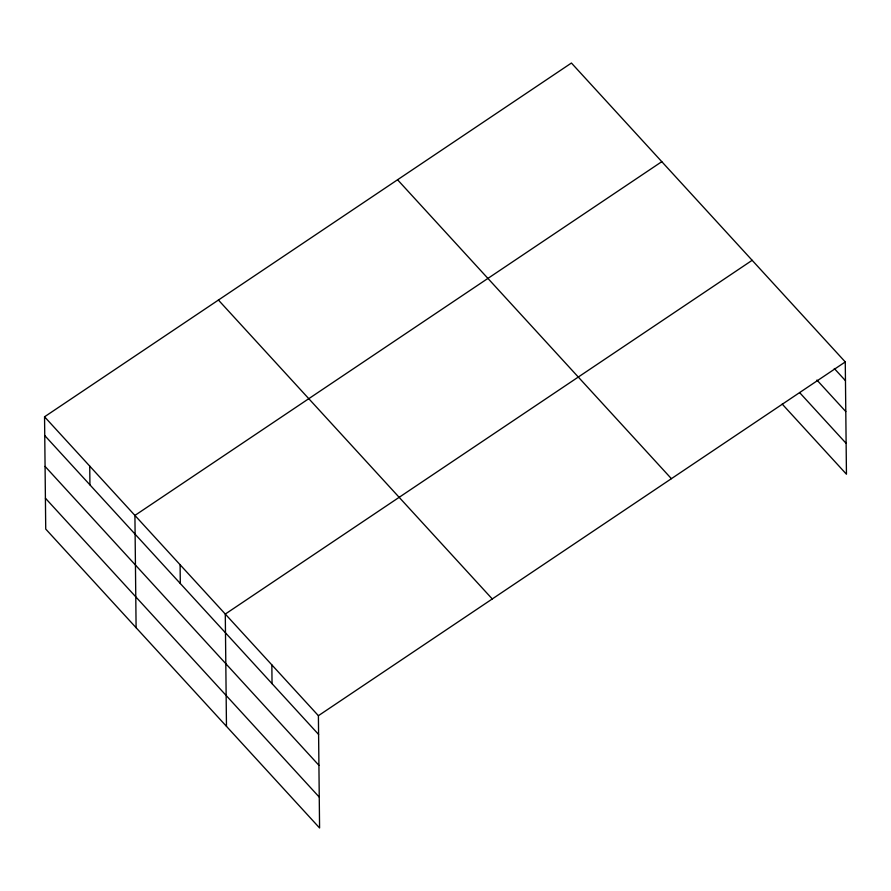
<?xml version="1.0" encoding="UTF-8"?>
<svg xmlns="http://www.w3.org/2000/svg" width="891" height="891" viewBox="0 0 891 891"><rect width="100%" height="100%" fill="white"/><g stroke="black" fill="none" stroke-linecap="round" stroke-linejoin="round"><path stroke-width="1.34" d="M44.55 416.788L318.399 715.696L319.579 827.973L45.731 529.065L44.55 416.788L571.421 63.027L845.269 361.935L846.45 474.212L782.209 404.091M661.79 161.672L134.92 515.421L136.1 627.698M752.16 260.306L225.289 614.066L226.47 726.343M318.399 715.696L845.269 361.935M834.299 368.506L845.47 380.702M816.924 380.056L845.793 411.564M799.572 392.541L846.127 443.362M397.553 179.77L671.402 478.679M218.418 300.044L492.266 598.952M44.75 435.554L318.599 734.462M45.073 466.405L318.922 765.324M45.408 498.203L319.256 797.111M271.844 664.886L272.045 683.653M180.105 564.749L180.305 583.516M89.735 466.104L89.935 484.871"/></g></svg>
